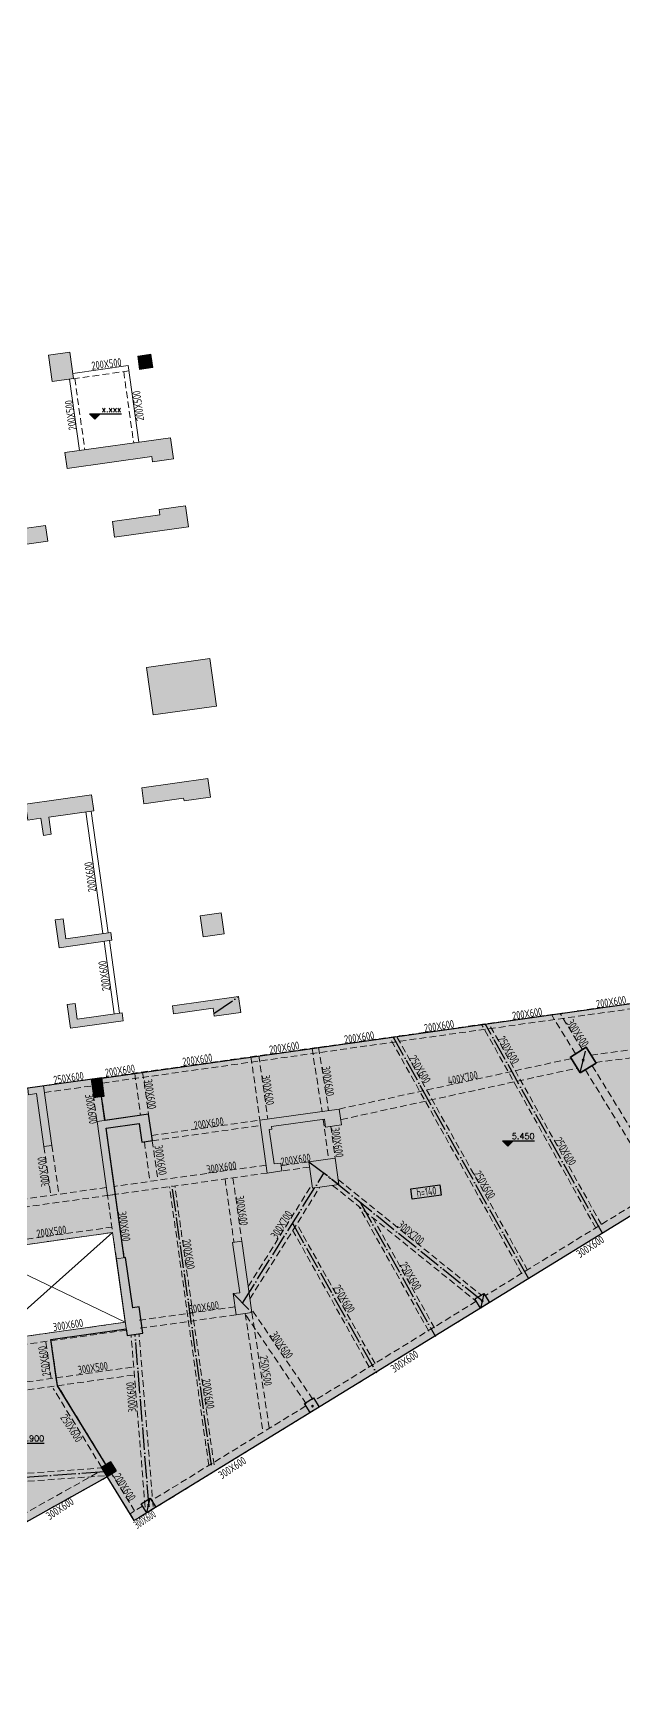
# Model space of a CAD drawing. Header units: millimetres. Extents: x 1089227 to 13101469, y 618865 to 10240562.
# Drawn here: x 7283909 to 7306034, y 5097722 to 5160155 of the extents above; entities that cross this region are included whole.
import ezdxf
from ezdxf.enums import TextEntityAlignment as Align

# ---------------------------------------------------------------- set-up
doc = ezdxf.new("R2010")
doc.units = ezdxf.units.MM
doc.header["$LTSCALE"] = 1000
doc.linetypes.add('GB_DASHDOT3', pattern=[1.0675, 0.84, -0.105, 0.0175, -0.105])
doc.linetypes.add('HIDDEN', pattern=[0.375, 0.25, -0.125])
doc.layers.get('0').update_dxf_attribs({"linetype": 'CONTINUOUS'})
for name, color, linetype in [('BG', 11, 'CONTINUOUS'), ('BG-H', 8, 'CONTINUOUS'), ('BG-T', 3, 'CONTINUOUS'), ('C-H', 8, 'CONTINUOUS'), ('S-BEAM-TEXT-DD', 7, 'CONTINUOUS'), ('S-COLU-BEAM', 240, 'CONTINUOUS'), ('S-GRID-DE', 11, 'GB_DASHDOT3'), ('单形心', 4, 'CONTINUOUS'), ('降板范围', 7, 'CONTINUOUS')]:
    doc.layers.add(name, color=color, linetype=linetype)
for name, color, linetype, lineweight in [('S-BEAM-DASH', 4, 'HIDDEN', 0), ('S-BEAM-SE-DASH', 3, 'HIDDEN', 0), ('S-COLU', 30, 'CONTINUOUS', 0), ('S-HOLE', 11, 'CONTINUOUS', 0), ('S-SLAB-HATCH', 73, 'CONTINUOUS', 0), ('S-WALL', 31, 'CONTINUOUS', 0)]:
    doc.layers.add(name, color=color, linetype=linetype, lineweight=lineweight)
doc.styles.add('RMD', font='romand.shx')
doc.styles.add('TSSD_Rein', font='tssdeng.shx', dxfattribs={"width": 0.7, "bigfont": 'hztxt.shx'})

# ---------------------------------------------------------------- blocks, each defined once
blk = doc.blocks.new('QZ-TL-0808')
at = {"layer": 'C-H'}
for points in [[(-132982, -76942), (-132190, -76831), (-132051, -77821), (-132843, -77933)], [(-132368, -80592), (-128407, -80036), (-128296, -80828), (-129088, -80939), (-129116, -80741), (-132285, -81187)], [(-136475, -82987), (-134098, -82653), (-133987, -83445), (-133096, -83320), (-133012, -83914), (-136280, -84374)], [(-130509, -83764), (-130592, -83170), (-128810, -82920), (-128837, -82722), (-127847, -82583), (-127736, -83375)], [(-129318, -88646), (-126941, -88312), (-126690, -90095), (-129067, -90429)], [(-129490, -93164), (-127015, -92816), (-126917, -93509), (-127907, -93649), (-127921, -93550), (-129407, -93758)], [(-133179, -94945), (-133269, -94301), (-133764, -94371), (-133848, -93777), (-131372, -93429), (-131288, -94023), (-132972, -94259), (-132881, -94903)], [(-127302, -97956), (-126510, -97845), (-126399, -98637), (-127191, -98748)], [(-132587, -99154), (-132733, -98114), (-132436, -98073), (-132332, -98815), (-130648, -98579), (-130606, -98876)], [(-128342, -101334), (-125866, -100986), (-125783, -101580), (-126773, -101719), (-126815, -101422), (-128300, -101631)], [(-132163, -102174), (-132288, -101283), (-131991, -101241), (-131907, -101835), (-130224, -101598), (-130182, -101895)], [(-131389, -104085), (-130993, -104029), (-130896, -104722), (-131292, -104778)], [(-133731, -104666), (-133766, -104419), (-133172, -104335), (-132858, -106563), (-133156, -106605), (-133434, -104625)], [(-131166, -105669), (-129235, -105398), (-129096, -106388), (-129492, -106444), (-129590, -105751), (-130828, -105925), (-130480, -108400), (-130777, -108442)], [(-124283, -107226), (-124241, -107523), (-124786, -107600), (-125064, -105619), (-122093, -105202), (-122010, -105796), (-122604, -105880), (-122646, -105582), (-124626, -105861), (-124612, -105960), (-124711, -105974), (-124530, -107261)], [(-123229, -107179), (-122239, -107040), (-122100, -108030), (-123090, -108169)], [(-125957, -112915), (-126069, -112123), (-125821, -112088), (-126086, -110206), (-125739, -110158), (-125363, -112831)], [(-130443, -110819), (-130096, -110770), (-129832, -112651), (-129584, -112617), (-129445, -113607), (-130039, -113690)]]:
    blk.add_hatch(color=256, dxfattribs=at).paths.add_polyline_path(points)
at = {"layer": 'S-WALL'}
for points in [[(-132982, -76942), (-132190, -76831), (-132051, -77821), (-132843, -77933)], [(-130509, -83764), (-130592, -83170), (-128810, -82920), (-128837, -82722), (-127847, -82583), (-127736, -83375)], [(-129318, -88646), (-126941, -88312), (-126690, -90095), (-129067, -90429)], [(-129490, -93164), (-127015, -92816), (-126917, -93509), (-127907, -93649), (-127921, -93550), (-129407, -93758)], [(-127302, -97956), (-126510, -97845), (-126399, -98637), (-127191, -98748)], [(-131389, -104085), (-130993, -104029), (-130896, -104722), (-131292, -104778)], [(-123229, -107179), (-122239, -107040), (-122100, -108030), (-123090, -108169)]]:
    blk.add_lwpolyline(points, close=True, dxfattribs=at)
for points in [[(-132368, -80592), (-128407, -80036), (-128296, -80828), (-129088, -80939), (-129116, -80741), (-132285, -81187), (-132368, -80592)], [(-136475, -82987), (-134098, -82653), (-133987, -83445), (-133096, -83320), (-133012, -83914), (-136280, -84374), (-136475, -82987)], [(-133179, -94945), (-133269, -94301), (-133764, -94371), (-133848, -93777), (-131372, -93429), (-131288, -94023), (-132972, -94259), (-132881, -94903), (-133179, -94945)], [(-132587, -99154), (-132733, -98114), (-132436, -98073), (-132332, -98815), (-130648, -98579), (-130606, -98876), (-132587, -99154)], [(-128342, -101334), (-125866, -100986), (-125783, -101580), (-126773, -101719), (-126815, -101422), (-128300, -101631), (-128342, -101334)], [(-132163, -102174), (-132288, -101283), (-131991, -101241), (-131907, -101835), (-130224, -101598), (-130182, -101895), (-132163, -102174)], [(-133731, -104666), (-133766, -104419), (-133172, -104335), (-132858, -106563), (-133156, -106605), (-133434, -104625), (-133731, -104666), (-133766, -104419)], [(-131166, -105669), (-129235, -105398), (-129096, -106388), (-129492, -106444), (-129590, -105751), (-130828, -105925), (-130480, -108400), (-130777, -108442), (-131166, -105669)], [(-124283, -107226), (-124241, -107523), (-124786, -107600), (-125064, -105619), (-122093, -105202), (-122010, -105796), (-122604, -105880), (-122646, -105582), (-124626, -105861), (-124612, -105960), (-124711, -105974), (-124530, -107261), (-124283, -107226)], [(-125957, -112915), (-126069, -112123), (-125821, -112088), (-126086, -110206), (-125739, -110158), (-125363, -112831), (-125957, -112915), (-126069, -112123)], [(-130443, -110819), (-130096, -110770), (-129832, -112651), (-129584, -112617), (-129445, -113607), (-130039, -113690), (-130443, -110819)]]:
    blk.add_lwpolyline(points, dxfattribs=at)
blk = doc.blocks.new('BANWANG_XINGXIN')
at = {"color": 0}
for points in [[(0.7, 0.7), (-0.7, -0.7)], [(-0.7, 0.7), (0.7, -0.7)]]:
    blk.add_lwpolyline(points, dxfattribs=at)
blk = doc.blocks.new('1F柱网-0808')
at = {"layer": 'C-H'}
blk.add_hatch(color=256, dxfattribs=at).paths.add_polyline_path([(15308, 70984), (15803, 71054), (15733, 71549), (15238, 71479)])
at = {"layer": 'S-COLU', "lineweight": 35}
blk.add_lwpolyline([(31819, 44609), (32415, 44975), (32049, 45571), (31452, 45205)], close=True, dxfattribs=at)
at = {"layer": 'S-COLU-BEAM'}
for points in [[(27873, 36134), (28214, 36344), (28423, 36003), (28083, 35793)], [(21489, 32213), (21830, 32423), (22040, 32082), (21699, 31873)], [(13879, 29824), (14220, 30033), (14429, 29693), (14089, 29483)], [(15369, 28455), (15710, 28665), (15920, 28324), (15579, 28114)]]:
    blk.add_lwpolyline(points, close=True, dxfattribs=at)
at = {"layer": 'S-WALL'}
blk.add_lwpolyline([(15308, 70984), (15803, 71054), (15733, 71549), (15238, 71479)], close=True, dxfattribs=at)
blk.add_blockref('QZ-TL-0808', (144880, 148457))
at = {"layer": '单形心', "xscale": 50, "yscale": 50, "zscale": 50}
for p in [(31934, 45090), (28148, 36069), (21782, 32119), (15644, 28389)]:
    blk.add_blockref('BANWANG_XINGXIN', p, dxfattribs=at)
blk = doc.blocks.new('2FJGBZ')
at = {"layer": 'C-H'}
h = blk.add_hatch(color=256, dxfattribs=at)
h.dxf.hatch_style = 1
h.paths.add_polyline_path([(13879, 29824), (14220, 30033), (14429, 29693), (14089, 29483)])
at = {"layer": 'S-SLAB-HATCH'}
h = blk.add_hatch(dxfattribs=at)
h.set_pattern_fill('松散材料', color=256, scale=200, angle=8)
h.set_pattern_definition([(8.0000004, (-5457252.86, 1932872.46), (133.485347, 397.445483), [0, -375])])
h.paths.add_polyline_path([(-9941, 34947), (-8108, 35973), (-7021, 34031), (-8854, 33005)], flags=16)
h.paths.add_polyline_path([(-5324, 26702), (-3492, 27727), (-2393, 25764), (-4225, 24738)], flags=16)
h.paths.add_polyline_path([(-593, 32496), (-676, 33091), (-924, 33056), (-1230, 35235), (701, 35506), (1091, 32733)], flags=16)
h.paths.add_polyline_path([(9248, 37919), (14299, 38629), (14772, 35262), (9722, 34554)], flags=16)
h.paths.add_polyline_path([(-685, 57224), (-2616, 56953), (-2950, 59330), (-1019, 59601)], flags=17)
h.paths.add_polyline_path([(-1646, 64057), (-2933, 63876), (-3114, 65163), (-1827, 65344)], flags=16)
h.paths.add_polyline_path([(-24126, 53937), (-21332, 55501), (-20160, 53408), (-22952, 51844)], flags=16)
edge = h.paths.add_edge_path()
edge.add_line((8274, 69995), (8191, 70590))
edge.add_line((8191, 70590), (3804, 69973))
edge.add_line((3804, 69973), (2121, 81951))
edge.add_line((2121, 81951), (-4347, 81042))
edge.add_line((-4347, 81042), (-6158, 83583))
edge.add_line((-6158, 83583), (-29732, 67073))
edge.add_line((-29732, 67073), (-29727, 67065))
edge.add_arc((-27730, 64687), 3105, 130.01917, 209.21137)
edge.add_line((-30440, 63171), (-28906, 60430))
edge.add_line((-28906, 60430), (-28209, 60820))
edge.add_line((-28209, 60820), (-23030, 51571))
edge.add_line((-23030, 51571), (-21720, 52305))
edge.add_line((-21720, 52305), (-19375, 48117))
edge.add_line((-19375, 48117), (-20683, 47384))
edge.add_line((-20683, 47384), (-16580, 40054))
edge.add_line((-16580, 40054), (-15271, 40787))
edge.add_line((-15271, 40787), (-13928, 38388))
edge.add_line((-13928, 38388), (-15237, 37655))
edge.add_line((-15237, 37655), (-7004, 22953))
edge.add_line((-7004, 22953), (-2295, 25590))
edge.add_line((-2295, 25590), (192, 21150))
edge.add_line((192, 21150), (9708, 26465))
edge.add_line((9708, 26465), (9462, 26902))
edge.add_line((9462, 26902), (13922, 29398))
edge.add_line((13922, 29398), (14261, 29587))
edge.add_line((14261, 29587), (12238, 32884))
edge.add_line((12238, 32884), (12186, 33190))
edge.add_line((12186, 33190), (11986, 34618))
edge.add_line((11986, 34618), (14806, 35014))
edge.add_line((14806, 35014), (14841, 34766))
edge.add_line((14841, 34766), (15435, 34850))
edge.add_line((15435, 34850), (15296, 35840))
edge.add_line((15296, 35840), (15049, 35805))
edge.add_line((15049, 35805), (14786, 37687))
edge.add_line((14786, 37687), (14735, 37681))
edge.add_line((14735, 37681), (14054, 42533))
edge.add_line((14054, 42533), (15292, 42708))
edge.add_line((15292, 42708), (15390, 42014))
edge.add_line((15390, 42014), (15786, 42070))
edge.add_line((15786, 42070), (15647, 43059))
edge.add_line((15647, 43059), (14012, 42829))
edge.add_line((14012, 42829), (13886, 43721))
edge.add_line((13886, 43721), (13985, 43736))
edge.add_line((13985, 43736), (13889, 44429))
edge.add_line((13889, 44429), (5471, 43245))
edge.add_line((5471, 43245), (5422, 43593))
edge.add_line((5422, 43593), (2748, 43216))
edge.add_line((2748, 43216), (1399, 52821))
edge.add_line((1399, 52821), (1744, 52870))
edge.add_line((1744, 52870), (1737, 52919))
edge.add_line((1737, 52919), (2332, 53003))
edge.add_line((2332, 53003), (2338, 52953))
edge.add_line((2338, 52953), (3676, 53141))
edge.add_line((3676, 53141), (3627, 53490))
edge.add_line((3627, 53490), (2735, 53363))
edge.add_line((2735, 53363), (2179, 57324))
edge.add_line((2179, 57324), (-346, 56969))
edge.add_line((-346, 56969), (-388, 57266))
edge.add_line((-388, 57266), (-685, 57224))
edge.add_line((-685, 57224), (-1450, 62671))
edge.add_line((-1450, 62671), (-1154, 62713))
edge.add_line((-1154, 62713), (-1975, 68555))
edge.add_line((-1975, 68555), (8274, 69995))
h.paths.add_polyline_path([(-14963, 37579), (-12696, 38848), (-11523, 36754), (-13791, 35485)], flags=16)
h = blk.add_hatch(dxfattribs=at)
h.set_pattern_fill('GRASS', color=256, scale=150, angle=8)
h.set_pattern_definition([(98.0000004, (-5457252.86, 1932872.46), (-338.085388, 254.76561), [79.374198, -519.303045]), (53, (-5457252.86, 1932872.46), (-338.08562, 254.765784), [79.374198, -343.954845]), (143, (-5457252.86, 1932872.46), (-254.765784, -338.08562), [79.374198, -343.954845])])
h.paths.add_polyline_path([(15281, 27932), (15106, 27833), (14089, 29483), (14429, 29693), (14220, 30033), (14048, 29928), (12238, 32885), (11986, 34618), (14806, 35014), (14841, 34766), (15435, 34850), (15296, 35840), (15049, 35805), (14784, 37687), (14735, 37680), (14568, 38869), (14054, 42532), (15292, 42707), (15389, 42014), (15786, 42070), (15647, 43059), (14013, 42830), (13886, 43721), (13985, 43736), (13891, 44416), (37277, 47715), (40077, 43161), (34920, 39994), (28083, 35793), (15579, 28114)])
at = {"layer": 'S-BEAM-DASH', "linetype": 'Continuous'}
for p, q in [((12682, 70614), (13057, 67941)), ((14882, 71125), (12802, 70832)), ((14882, 71125), (15286, 68253)), ((13937, 49838), (13297, 54392)), ((14135, 49866), (13495, 54420)), ((14361, 46818), (13978, 49541)), ((14559, 46846), (14177, 49569))]:
    blk.add_line(p, q, dxfattribs=at)
at = {"layer": 'S-BEAM-DASH'}
for p, q in [((14910, 70927), (12830, 70634)), ((12880, 70641), (13255, 67969)), ((14712, 70899), (15087, 68225)), ((13888, 44428), (37248, 47710)), ((13916, 44230), (37082, 47484)), ((31902, 45481), (31066, 46842)), ((31646, 45324), (30742, 46796)), ((32228, 45280), (37953, 46029)), ((32400, 45000), (38022, 45735)), ((19483, 45214), (19816, 42837)), ((19780, 45255), (20114, 42879)), ((21770, 45535), (22147, 43146)), ((22018, 45570), (22394, 43185)), ((22787, 43254), (31487, 45149)), ((11709, 44121), (13492, 44372)), ((15125, 44602), (15348, 43017)), ((15422, 44643), (15645, 43059)), ((22873, 42863), (31708, 44788)), ((34501, 40676), (32012, 44728)), ((34757, 40833), (32268, 44885)), ((11744, 43874), (13527, 44124)), ((14012, 42829), (13886, 43721)), ((13709, 42824), (13589, 43679)), ((15757, 42267), (19817, 42837)), ((15785, 42069), (19845, 42639)), ((22186, 42866), (22395, 41382)), ((22475, 42605), (22642, 41417)), ((11725, 41852), (11983, 40020)), ((12023, 41894), (12280, 40062)), ((15488, 42028), (15696, 40542)), ((15785, 42069), (15993, 40583)), ((21652, 41278), (20563, 41125)), ((20095, 40857), (9054, 39305)), ((20054, 41154), (14359, 40354)), ((18511, 40634), (18845, 38258)), ((18808, 40676), (19142, 38299)), ((21680, 41080), (20591, 40927)), ((22755, 40610), (28131, 36265)), ((14063, 40312), (9012, 39602)), ((14438, 37638), (14104, 40015)), ((14735, 37680), (14401, 40057)), ((17900, 29892), (16431, 40342)), ((18098, 29920), (16629, 40370)), ((19380, 36605), (21773, 40426)), ((19446, 36146), (22065, 40327)), ((22544, 40394), (27930, 36042)), ((34763, 40250), (28266, 36259)), ((34920, 39994), (28423, 36003)), ((9221, 38117), (14271, 38827)), ((18882, 35839), (15267, 35331)), ((21550, 32203), (19249, 35589)), ((19271, 35589), (19927, 31209)), ((21798, 32371), (19499, 35755)), ((19518, 35626), (20174, 31246)), ((27926, 36049), (21883, 32338)), ((28083, 35793), (22040, 32083)), ((14772, 35262), (10168, 34615)), ((14814, 34965), (10209, 34317)), ((18924, 35542), (15309, 35034)), ((11990, 33152), (11788, 34590)), ((12188, 33180), (11986, 34618)), ((15516, 28332), (14989, 34796)), ((15815, 28357), (15288, 34820)), ((9958, 32865), (15070, 33586)), ((10000, 32568), (15112, 33289)), ((13881, 29826), (12070, 32783)), ((14048, 29928), (12237, 32885)), ((21542, 32128), (15763, 28580)), ((21699, 31873), (15920, 28324)), ((13973, 29803), (7391, 29344)), ((13993, 29504), (7412, 29045)), ((7611, 26193), (13771, 29640)), ((7634, 25862), (13918, 29378)), ((15106, 27833), (14086, 29491)), ((15123, 28186), (14260, 29588)), ((15422, 28370), (14953, 28082)), ((15579, 28114), (15281, 27932))]:
    blk.add_line(p, q, dxfattribs=at)
at = {"layer": 'S-BEAM-SE-DASH'}
for p, q in [((32403, 38794), (28128, 46429)), ((32615, 38926), (28393, 46466)), ((29637, 37081), (24675, 45944)), ((29850, 37213), (24940, 45981)), ((26143, 34929), (23528, 39600)), ((21043, 38715), (23927, 33564)), ((21261, 38837), (24146, 33686)), ((26361, 35051), (24051, 39177)), ((9248, 37919), (14299, 38629))]:
    blk.add_line(p, q, dxfattribs=at)
at = {"layer": 'S-GRID-DE'}
for p, q in [((32656, 38598), (28260, 46448)), ((29890, 36885), (24808, 45962)), ((31819, 44609), (32049, 45571)), ((23592, 39740), (26399, 34728)), ((21041, 38975), (24183, 33363)), ((13983, 29653), (7252, 29184))]:
    blk.add_line(p, q, dxfattribs=at)
for points in [[(18094, 46837), (19015, 47471)], [(21652, 41278), (22781, 40427)], [(19165, 35980), (22217, 40852)], [(28161, 36048), (22217, 40852)], [(17999, 29906), (16516, 40455)], [(18812, 36334), (19518, 35626)], [(28095, 35773), (28226, 36323)], [(15666, 28345), (15138, 34808)], [(15579, 28114), (15710, 28665)]]:
    blk.add_lwpolyline(points, dxfattribs=at)
at = {"layer": 'S-HOLE'}
blk.add_lwpolyline([(9248, 37919), (14299, 38629), (14772, 35262), (9722, 34554)], close=True, dxfattribs=at)
for points in [[(9722, 34552), (14299, 38629)], [(9248, 37919), (14772, 35262)]]:
    blk.add_lwpolyline(points, dxfattribs=at)
at = {"layer": '降板范围'}
for points in [[(9470, 26889), (13930, 29385), (14089, 29483), (14429, 29693), (14220, 30033), (14049, 29929), (12238, 32884), (12186, 33190), (11986, 34618), (14806, 35014), (14841, 34766), (15435, 34850), (15296, 35840), (15049, 35805), (14786, 37687), (14735, 37681), (14054, 42533), (15292, 42708), (15390, 42014), (15786, 42070), (15647, 43059), (14012, 42829), (13886, 43721), (13985, 43736), (13889, 44429), (5471, 43245)], [(34920, 39994), (28083, 35793), (15579, 28114), (15281, 27932), (15106, 27833), (14089, 29483), (14429, 29693), (14220, 30033), (14048, 29928), (12238, 32885), (11986, 34618), (14806, 35014), (14841, 34766), (15435, 34850), (15296, 35840), (15049, 35805), (14784, 37687), (14735, 37680), (14568, 38869), (14054, 42532), (15292, 42707), (15389, 42014), (15786, 42070), (15647, 43059), (14013, 42830), (13886, 43721), (13985, 43736), (13891, 44416), (37277, 47715)]]:
    blk.add_lwpolyline(points, dxfattribs=at)
blk.add_blockref('1F柱网-0808', (0, 0))
blk = doc.blocks.new('ljm2')
at = {"layer": 'BG'}
for points in [[(-116304, -8088), (-116504, -8288), (-116704, -8088), (-115504, -8088)], [(-100818, -35343), (-101018, -35543), (-101218, -35343), (-100018, -35343)], [(-119199, -46669), (-119399, -46869), (-119599, -46669), (-118399, -46669)]]:
    blk.add_lwpolyline(points, dxfattribs=at)
at = {"layer": 'BG-H'}
for points in [[(-116304, -8088), (-116504, -8288), (-116704, -8088)], [(-100818, -35343), (-101018, -35543), (-101218, -35343)]]:
    blk.add_solid(points, dxfattribs=at)
at = {"layer": 'S-BEAM-TEXT-DD'}
blk.add_lwpolyline([(-104661, -37139), (-103569, -36986), (-103515, -37379), (-104606, -37531)], close=True, dxfattribs=at)
at = {"layer": 'BG-T', "color": 7, "style": 'RMD'}
for s, p in [('x.xxx', (-115504, -8088)), ('5.450', (-100018, -35343)), ('5.900', (-118399, -46669))]:
    blk.add_text(s, height=220, dxfattribs=at).set_placement(p, align=Align.BOTTOM_RIGHT)
at = {"layer": 'S-BEAM-TEXT-DD', "style": 'TSSD_Rein'}
for s, rotation, width, p in [('200X500', 7.32063, 0.7, (-116603, -6433)), ('200X500', 97.88168, 0.7, (-114648, -8326)), ('200X500', 97.88168, 0.7, (-117179, -8675)), ('200X600', 97.88168, 0.7, (-116445, -25987)), ('200X600', 97.88168, 0.7, (-115923, -29694)), ('200X600', 8.5916, 0.7, (-97687, -30361)), ('200X600', 8.5916, 0.7, (-100831, -30803)), ('200X600', 8.5916, 0.7, (-104134, -31267)), ('300X600', 303.40843, 0.7, (-98836, -30911)), ('200X600', 8.5916, 0.7, (-109937, -32072)), ('200X600', 8.5916, 0.7, (-107128, -31688)), ('250X600', 301.25873, 0.7, (-101415, -31520)), ('200X600', 8.5916, 0.7, (-113193, -32529)), ('250X600', 301.25873, 0.7, (-104734, -32244)), ('250X600', 8.5916, 0.7, (-118024, -33209)), ('200X600', 8.5916, 0.7, (-116093, -32938)), ('300X600', 278.60513, 0.7, (-114654, -33048)), ('300X600', 278.60513, 0.7, (-110238, -32893)), ('300X600', 278.60513, 0.7, (-107987, -32557)), ('400X700', 12.28461, 0.7, (-103235, -33244)), ('300X600', 278.60513, 0.7, (-116871, -33604)), ('200X600', 8.5916, 0.7, (-112767, -34915)), ('300X600', 278.60513, 0.7, (-107636, -34860)), ('300X600', 278.60513, 0.7, (-114264, -35522)), ('250X600', 301.25873, 0.7, (-99285, -35324)), ('300X500', 97.88168, 0.7, (-118200, -37043)), ('300X600', 8.5916, 0.7, (-112290, -36565)), ('200X600', 8.5916, 0.7, (-109508, -36274)), ('250X600', 301.25873, 0.7, (-102311, -36572)), ('300X600', 278.60513, 0.7, (-111220, -37415)), ('h=140', 7.94327, 0.7, (-104420, -37447)), ('300X600', 278.60513, 0.7, (-115625, -38008)), ('300X700', 58.08596, 0.7, (-109675, -39039)), ('200X500', 8.5916, 0.7, (-118661, -38975)), ('300X700', 320.59197, 0.7, (-105180, -38541)), ('200X600', 278.60513, 0.7, (-113212, -39053)), ('300X600', 33.47586, 0.7, (-98323, -39744)), ('250X600', 301.25873, 0.7, (-105080, -39991)), ('250X600', 301.25873, 0.7, (-107579, -40849)), ('300X600', 8.5916, 0.7, (-112950, -41808)), ('300X600', 8.5916, 0.7, (-118041, -42473)), ('300X600', 305.37445, 0.7, (-109949, -42616)), ('250X600', 98.95606, 0.7, (-118156, -44138)), ('300X500', 8.5916, 0.7, (-117112, -44080)), ('250X500', 278.60513, 0.7, (-110322, -43411)), ('300X600', 33.47586, 0.7, (-105280, -44046)), ('200X600', 278.60513, 0.7, (-112477, -44284)), ('300X600', 94.3733, 0.7, (-114942, -45503)), ('250X600', 302.92678, 0.7, (-117808, -45714)), ('300X600', 33.47586, 0.7, (-111739, -48034)), ('200X600', 302.92678, 0.7, (-115811, -47926)), ('300X600', 33.47586, 0.7, (-118197, -49566)), ('300X600', 33.47586, 0.5, (-114914, -49899))]:
    blk.add_text(s, height=300, rotation=rotation, dxfattribs=dict(at, width=width)).set_placement(p)

msp = doc.modelspace()

# ---------------------------------------------------------------- block references
for name, p in [('2FJGBZ', (7272583.12, 5076572.438)), ('ljm2', (7402712.53, 5153975.062))]:
    msp.add_blockref(name, p)

doc.saveas('drawing.dxf')
